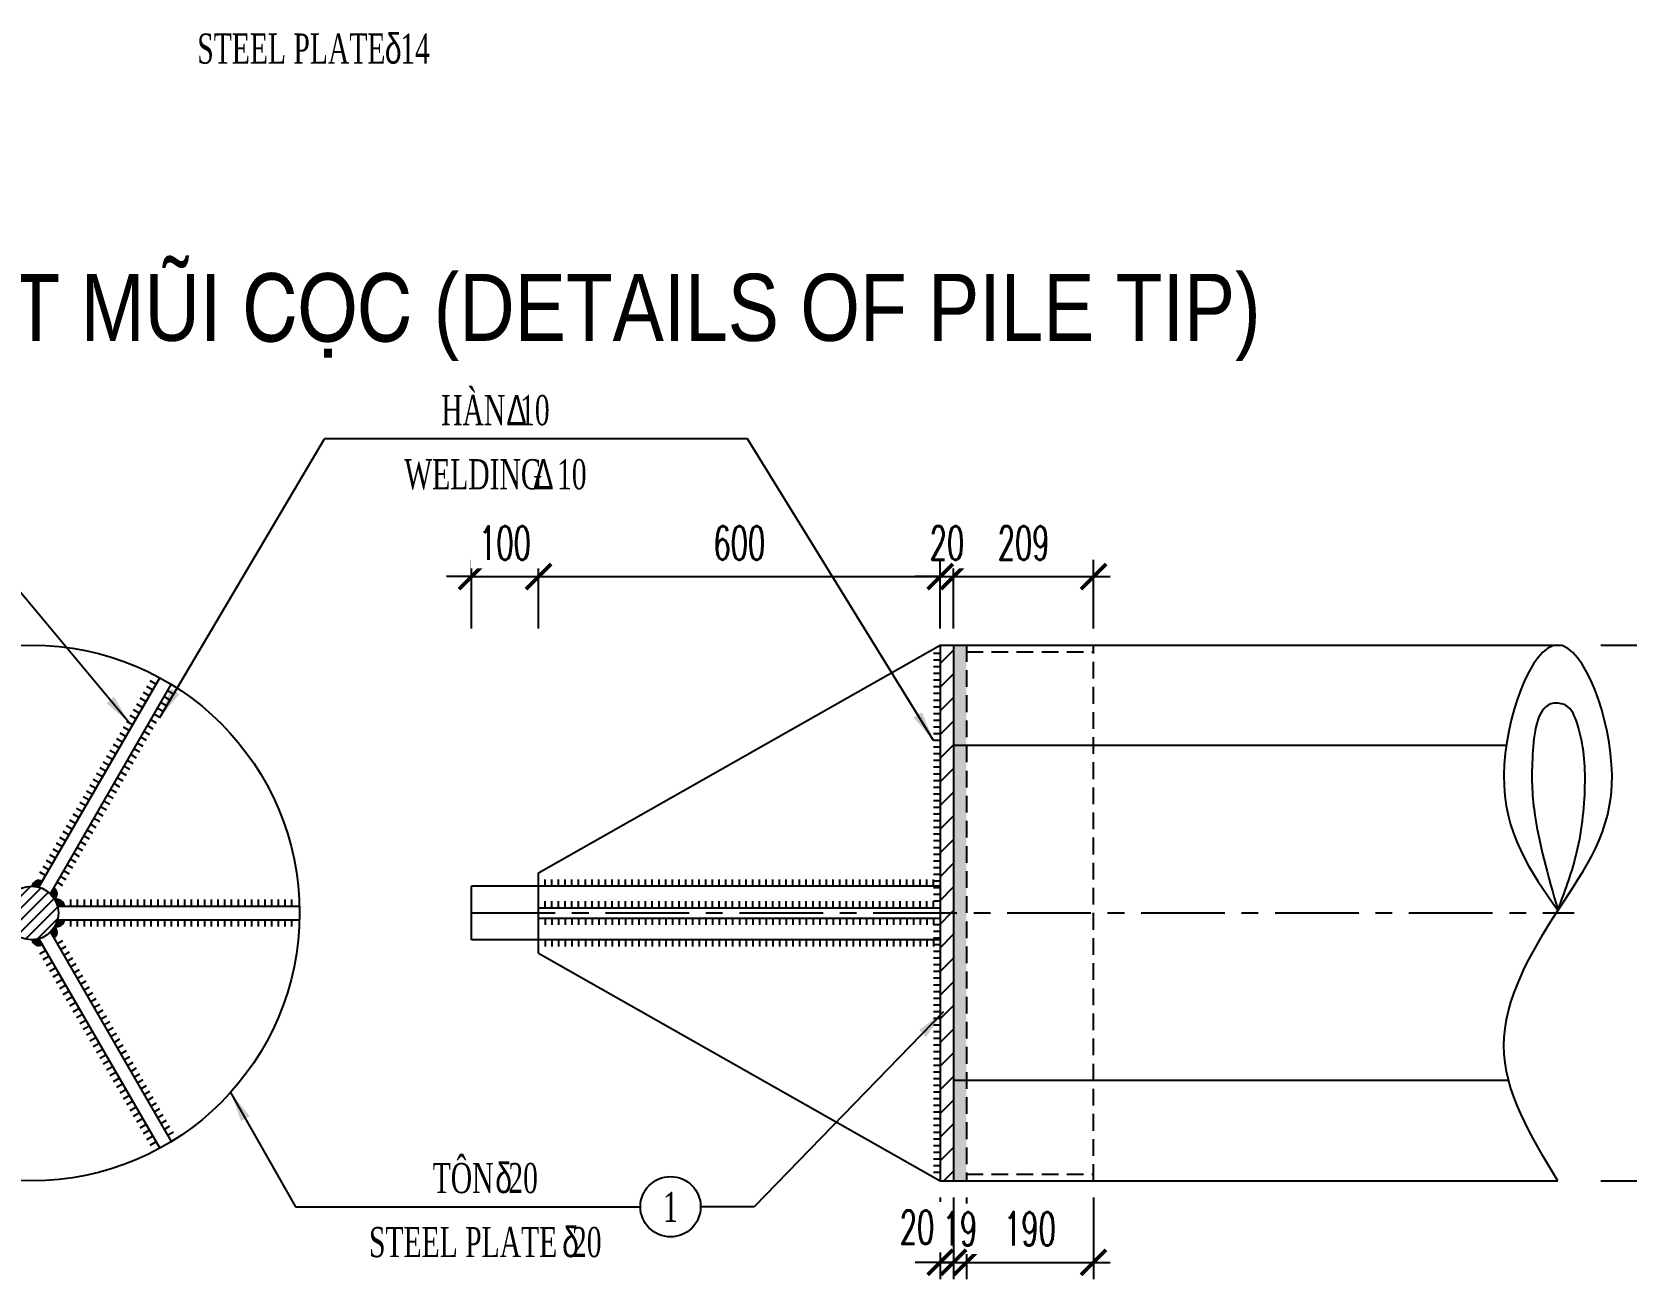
# Model space of a CAD drawing. Extents: x -687 to 808890, y -259 to 107959.
# Drawn here: x 798698 to 801079, y 101836 to 103698 of the extents above; entities that cross this region are included whole.
import ezdxf
from ezdxf.enums import TextEntityAlignment as Align

# ---------------------------------------------------------------- set-up
doc = ezdxf.new("R2010")
doc.units = 0
doc.header["$MEASUREMENT"] = 0
doc.header["$PDMODE"] = 3
doc.linetypes.add('CENTER', pattern=[2, 1.25, -0.25, 0.25, -0.25])
doc.linetypes.add('HIDDEN', pattern=[0.375, 0.25, -0.125])
doc.layers.get('0').update_dxf_attribs({"color": 3, "linetype": 'CONTINUOUS'})
doc.layers.get('DEFPOINTS').update_dxf_attribs({"linetype": 'CONTINUOUS'})
for name, color, linetype in [('Han', 7, 'CONTINUOUS'), ('Hatch', 5, 'CONTINUOUS'), ('Hidden', 4, 'HIDDEN'), ('Kich thuoc', 4, 'CONTINUOUS'), ('Net vang', 2, 'CONTINUOUS'), ('Text', 3, 'CONTINUOUS'), ('Thep dai', 6, 'CONTINUOUS'), ('Tim', 8, 'CENTER')]:
    doc.layers.add(name, color=color, linetype=linetype)
doc.styles.add('Kichthuoc', font='romans.shx', dxfattribs={"width": 0.6})
doc.styles.get("Standard").update_dxf_attribs({"font": 'vntimeh.shx', "width": 0.65})
doc.styles.add('SYMBOL', font='greeks.shx', dxfattribs={"width": 0.8})
doc.styles.add('Ten', font='Vharialn.ttf')
doc.dimstyles.new('Dim 250', dxfattribs={"dimscale": 250, "dimtxt": 0.2, "dimasz": 0.15, "dimexe": 0.1, "dimexo": 0.1, "dimgap": 0.1, "dimtad": 1, "dimdec": 0, "dimlfac": -1, "dimzin": 0, "dimdsep": 46, "dimtxsty": 'Kichthuoc', "dimblk": 'ARCHTICK', "dimcen": 0.1, "dimdle": 0.1, "dimclrd": 4, "dimclre": 4, "dimclrt": 3, "dimadec": 0, "dimazin": 0, "dimtfac": 1, "dimtdec": 0, "dimtix": 1, "dimtmove": 2, "dimatfit": 3, "dimfxl": 1, "dimtfill": 1, "dimtolj": 1, "dimtzin": 0, "dimarcsym": 0})
doc.dimstyles.new('Le 250', dxfattribs={"dimscale": 250, "dimtxt": 0.22, "dimasz": 0.18, "dimexe": 0.1, "dimexo": 0.2, "dimgap": 0.1, "dimtad": 1, "dimdec": 0, "dimzin": 0, "dimdsep": 46, "dimtxsty": 'Kichthuoc', "dimblk": 'ARCHTICK', "dimcen": 0, "dimdle": 0.1, "dimclrd": 2, "dimclre": 2, "dimclrt": 256, "dimadec": 0, "dimazin": 0, "dimtfac": 1, "dimtdec": 0, "dimtix": 1, "dimtmove": 2, "dimatfit": 3, "dimfxl": 1, "dimtolj": 1, "dimtzin": 0, "dimarcsym": 0})
pattern_1 = [(45, (31162.627, -1704.257), (-17.6776695, 17.6776695), [])]

# ---------------------------------------------------------------- blocks, each defined once
blk = doc.blocks.new('_ArchTick')
at = {"color": 0, "linetype": 'ByBlock', "const_width": 0.15}
blk.add_lwpolyline([(-0.5, -0.5), (0.5, 0.5)], dxfattribs=at)
blk = doc.blocks.new('*D233')
at = {"layer": 'DEFPOINTS', "color": 0}
for p in [(801015.8, 102782.2), (801015.8, 101982.2), (801228, 101982.2)]:
    blk.add_point(p, dxfattribs=at)
at = {"layer": 'Kich thuoc', "color": 4, "lineweight": -2}
for p, q in [((801228, 102807.2), (801228, 101957.2)), ((801040.8, 102782.2), (801253, 102782.2)), ((801040.8, 101982.2), (801253, 101982.2))]:
    blk.add_line(p, q, dxfattribs=at)
at = {"layer": 'Kich thuoc', "color": 4, "lineweight": -2, "xscale": 37.5, "yscale": 37.5, "zscale": 37.5}
for p, rotation in [((801228, 102782.2), 90), ((801228, 101982.2), 270)]:
    blk.add_blockref('_ArchTick', p, dxfattribs=dict(at, rotation=rotation))
at = {"layer": 'Kich thuoc', "color": 3, "insert": (801178, 102382.2), "char_height": 50, "attachment_point": 5, "rotation": 90, "style": 'Kichthuoc', "bg_fill": 3, "box_fill_scale": 1.25, "bg_fill_color": 9, "bg_fill_true_color": 13158600, "bg_fill_transparency": 4010800}
blk.add_mtext('\\A1;800', dxfattribs=at)
blk = doc.blocks.new('*D242')
at = {"layer": 'DEFPOINTS', "color": 0}
for p in [(800283.4, 102884.5), (800074.4, 102782.2), (800283.4, 102782.2)]:
    blk.add_point(p, dxfattribs=at)
at = {"layer": 'Kich thuoc', "color": 4, "lineweight": -2}
for p, q in [((800074.4, 102807.2), (800074.4, 102909.5)), ((800283.4, 102807.2), (800283.4, 102909.5)), ((800049.4, 102884.5), (800308.4, 102884.5))]:
    blk.add_line(p, q, dxfattribs=at)
at = {"layer": 'Kich thuoc', "color": 4, "lineweight": -2, "xscale": 37.5, "yscale": 37.5, "zscale": 37.5, "rotation": 180}
blk.add_blockref('_ArchTick', (800074.4, 102884.5), dxfattribs=at)
at = {"layer": 'Kich thuoc', "color": 4, "lineweight": -2, "xscale": 37.5, "yscale": 37.5, "zscale": 37.5}
blk.add_blockref('_ArchTick', (800283.4, 102884.5), dxfattribs=at)
at = {"layer": 'Kich thuoc', "color": 3, "insert": (800178.9, 102934.5), "char_height": 50, "attachment_point": 5, "style": 'Kichthuoc', "bg_fill": 3, "box_fill_scale": 1.25, "bg_fill_color": 9, "bg_fill_true_color": 13158600, "bg_fill_transparency": 0}
blk.add_mtext('\\A1;209', dxfattribs=at)
blk = doc.blocks.new('*D243')
at = {"layer": 'DEFPOINTS', "color": 0}
for p in [(800093.4, 101982.2), (800283.4, 101982.2), (800283.4, 101860.6)]:
    blk.add_point(p, dxfattribs=at)
at = {"layer": 'Kich thuoc', "color": 4, "lineweight": -2}
for p, q in [((800093.4, 101957.2), (800093.4, 101835.6)), ((800283.4, 101957.2), (800283.4, 101835.6)), ((800068.4, 101860.6), (800308.4, 101860.6))]:
    blk.add_line(p, q, dxfattribs=at)
at = {"layer": 'Kich thuoc', "color": 4, "lineweight": -2, "xscale": 37.5, "yscale": 37.5, "zscale": 37.5, "rotation": 180}
blk.add_blockref('_ArchTick', (800093.4, 101860.6), dxfattribs=at)
at = {"layer": 'Kich thuoc', "color": 4, "lineweight": -2, "xscale": 37.5, "yscale": 37.5, "zscale": 37.5}
blk.add_blockref('_ArchTick', (800283.4, 101860.6), dxfattribs=at)
at = {"layer": 'Kich thuoc', "color": 3, "insert": (800188.4, 101910.6), "char_height": 50, "attachment_point": 5, "style": 'Kichthuoc', "bg_fill": 3, "box_fill_scale": 1.25, "bg_fill_color": 9, "bg_fill_true_color": 13158600, "bg_fill_transparency": 4011832}
blk.add_mtext('\\A1;190', dxfattribs=at)
blk = doc.blocks.new('*D244')
at = {"layer": 'DEFPOINTS', "color": 0}
for p in [(800074.4, 101982.2), (800093.4, 101982.2), (800093.4, 101860.6)]:
    blk.add_point(p, dxfattribs=at)
at = {"layer": 'Kich thuoc', "color": 4, "lineweight": -2}
for p, q in [((800074.4, 101957.2), (800074.4, 101835.6)), ((800093.4, 101957.2), (800093.4, 101835.6)), ((800074.4, 101860.6), (800036.9, 101860.6)), ((800074.4, 101860.6), (800093.4, 101860.6)), ((800093.4, 101860.6), (800130.9, 101860.6))]:
    blk.add_line(p, q, dxfattribs=at)
at = {"layer": 'Kich thuoc', "color": 4, "lineweight": -2, "xscale": 37.5, "yscale": 37.5, "zscale": 37.5}
blk.add_blockref('_ArchTick', (800074.4, 101860.6), dxfattribs=at)
at = {"layer": 'Kich thuoc', "color": 4, "lineweight": -2, "xscale": 37.5, "yscale": 37.5, "zscale": 37.5, "rotation": 180}
blk.add_blockref('_ArchTick', (800093.4, 101860.6), dxfattribs=at)
at = {"layer": 'Kich thuoc', "color": 3, "insert": (800083.9, 101910.6), "char_height": 50, "attachment_point": 5, "style": 'Kichthuoc', "bg_fill": 3, "box_fill_scale": 1.25, "bg_fill_color": 9, "bg_fill_true_color": 13158600, "bg_fill_transparency": 4011832}
blk.add_mtext('\\A1;19', dxfattribs=at)
blk = doc.blocks.new('*D245')
at = {"layer": 'DEFPOINTS', "color": 0}
for p in [(800054.4, 101982.2), (800074.4, 101982.2), (800074.4, 101860.6)]:
    blk.add_point(p, dxfattribs=at)
at = {"layer": 'Kich thuoc', "color": 4, "lineweight": -2}
for p, q in [((800054.4, 101957.2), (800054.4, 101835.6)), ((800074.4, 101957.2), (800074.4, 101835.6)), ((800054.4, 101860.6), (800016.9, 101860.6)), ((800054.4, 101860.6), (800074.4, 101860.6)), ((800074.4, 101860.6), (800111.9, 101860.6))]:
    blk.add_line(p, q, dxfattribs=at)
at = {"layer": 'Kich thuoc', "color": 3, "insert": (800019.8, 101913.1), "char_height": 50, "attachment_point": 5, "style": 'Kichthuoc', "bg_fill": 3, "box_fill_scale": 1.25, "bg_fill_color": 9, "bg_fill_true_color": 13158600, "bg_fill_transparency": 11732736}
blk.add_mtext('\\A1;20', dxfattribs=at)
at = {"layer": 'Kich thuoc', "color": 4, "lineweight": -2, "xscale": 37.5, "yscale": 37.5, "zscale": 37.5}
blk.add_blockref('_ArchTick', (800054.4, 101860.6), dxfattribs=at)
at = {"layer": 'Kich thuoc', "color": 4, "lineweight": -2, "xscale": 37.5, "yscale": 37.5, "zscale": 37.5, "rotation": 180}
blk.add_blockref('_ArchTick', (800074.4, 101860.6), dxfattribs=at)
blk = doc.blocks.new('*D246')
at = {"layer": 'DEFPOINTS', "color": 0}
for p in [(800074.4, 102884.5), (800054.4, 102782.2), (800074.4, 102782.2)]:
    blk.add_point(p, dxfattribs=at)
at = {"layer": 'Kich thuoc', "color": 4, "lineweight": -2}
for p, q in [((800054.4, 102807.2), (800054.4, 102909.5)), ((800074.4, 102807.2), (800074.4, 102909.5)), ((800054.4, 102884.5), (800016.9, 102884.5)), ((800054.4, 102884.5), (800074.4, 102884.5)), ((800074.4, 102884.5), (800111.9, 102884.5))]:
    blk.add_line(p, q, dxfattribs=at)
at = {"layer": 'Kich thuoc', "color": 4, "lineweight": -2, "xscale": 37.5, "yscale": 37.5, "zscale": 37.5}
blk.add_blockref('_ArchTick', (800054.4, 102884.5), dxfattribs=at)
at = {"layer": 'Kich thuoc', "color": 4, "lineweight": -2, "xscale": 37.5, "yscale": 37.5, "zscale": 37.5, "rotation": 180}
blk.add_blockref('_ArchTick', (800074.4, 102884.5), dxfattribs=at)
at = {"layer": 'Kich thuoc', "color": 3, "insert": (800064.4, 102934.5), "char_height": 50, "attachment_point": 5, "style": 'Kichthuoc', "bg_fill": 3, "box_fill_scale": 1.25, "bg_fill_color": 9, "bg_fill_true_color": 13158600, "bg_fill_transparency": 11732736}
blk.add_mtext('\\A1;20', dxfattribs=at)
blk = doc.blocks.new('*D234')
at = {"layer": 'DEFPOINTS', "color": 0}
for p in [(800054.4, 102884.5), (799454.4, 102782.2), (800054.4, 102782.2)]:
    blk.add_point(p, dxfattribs=at)
at = {"layer": 'Kich thuoc', "color": 4, "lineweight": -2}
for p, q in [((799454.4, 102807.2), (799454.4, 102909.5)), ((800054.4, 102807.2), (800054.4, 102909.5)), ((799429.4, 102884.5), (800079.4, 102884.5))]:
    blk.add_line(p, q, dxfattribs=at)
at = {"layer": 'Kich thuoc', "color": 4, "lineweight": -2, "xscale": 37.5, "yscale": 37.5, "zscale": 37.5, "rotation": 180}
blk.add_blockref('_ArchTick', (799454.4, 102884.5), dxfattribs=at)
at = {"layer": 'Kich thuoc', "color": 4, "lineweight": -2, "xscale": 37.5, "yscale": 37.5, "zscale": 37.5}
blk.add_blockref('_ArchTick', (800054.4, 102884.5), dxfattribs=at)
at = {"layer": 'Kich thuoc', "color": 3, "insert": (799754.4, 102934.5), "char_height": 50, "attachment_point": 5, "style": 'Kichthuoc', "bg_fill": 3, "box_fill_scale": 1.25, "bg_fill_color": 9, "bg_fill_true_color": 13158600, "bg_fill_transparency": 7384144}
blk.add_mtext('\\A1;600', dxfattribs=at)
blk = doc.blocks.new('*D235')
at = {"layer": 'DEFPOINTS', "color": 0}
for p in [(799454.4, 102884.5), (799354.4, 102782.2), (799454.4, 102782.2)]:
    blk.add_point(p, dxfattribs=at)
at = {"layer": 'Kich thuoc', "color": 4, "lineweight": -2}
for p, q in [((799354.4, 102807.2), (799354.4, 102909.5)), ((799454.4, 102807.2), (799454.4, 102909.5)), ((799354.4, 102884.5), (799316.9, 102884.5)), ((799354.4, 102884.5), (799454.4, 102884.5)), ((799454.4, 102884.5), (799491.9, 102884.5))]:
    blk.add_line(p, q, dxfattribs=at)
at = {"layer": 'Kich thuoc', "color": 4, "lineweight": -2, "xscale": 37.5, "yscale": 37.5, "zscale": 37.5}
blk.add_blockref('_ArchTick', (799354.4, 102884.5), dxfattribs=at)
at = {"layer": 'Kich thuoc', "color": 4, "lineweight": -2, "xscale": 37.5, "yscale": 37.5, "zscale": 37.5, "rotation": 180}
blk.add_blockref('_ArchTick', (799454.4, 102884.5), dxfattribs=at)
at = {"layer": 'Kich thuoc', "color": 3, "insert": (799404.4, 102934.5), "char_height": 50, "attachment_point": 5, "style": 'Kichthuoc', "bg_fill": 3, "box_fill_scale": 1.25, "bg_fill_color": 9, "bg_fill_true_color": 13158600, "bg_fill_transparency": 4010800}
blk.add_mtext('\\A1;100', dxfattribs=at)

msp = doc.modelspace()

# ---------------------------------------------------------------- hatches: boundary and pattern name
at = {"layer": 'Han'}
for points in [[(798713.2, 102429.4, 0.529798), (798698.3, 102422.2, -0.062746), (798708.2, 102420.7)], [(798730.5, 102419.4, -0.529798), (798731.7, 102402.9, 0.062746), (798725.5, 102410.7)], [(798746.2, 102392.2, 0.529798), (798732.5, 102401.5, -0.062746), (798736.2, 102392.2)], [(798730.5, 102345, 0.529798), (798731.7, 102361.5, -0.062746), (798725.5, 102353.6)], [(798746.2, 102372.2, -0.529798), (798732.5, 102362.9, 0.062746), (798736.2, 102372.2)], [(798713.2, 102335, -0.529798), (798698.3, 102342.2, 0.062746), (798708.2, 102343.6)]]:
    msp.add_hatch(color=256, dxfattribs=at).paths.add_polyline_path(points)
at = {"layer": 'Hatch'}
h = msp.add_hatch(dxfattribs=at)
h.set_pattern_fill('ANSI31', color=256, scale=100, style=0)
h.set_pattern_definition([(45, (-6946.069, -4492.729), (-8.83883476, 8.83883476), [])])
h.paths.add_polyline_path([(798657.5, 102382.2, 1), (798737.5, 102382.2, 1)])

# ---------------------------------------------------------------- linework, layer by layer
for p, q in [((798708.2, 102420.7), (798888.7, 102733.5)), ((798725.5, 102410.7), (798906, 102723.5)), ((799454.4, 102322.2), (799454.4, 102442.2)), ((798736.2, 102392.2), (799097.3, 102392.2)), ((798725.5, 102353.6), (798906, 102040.9)), ((798736.2, 102372.2), (799097.3, 102372.2)), ((798708.2, 102343.6), (798888.7, 102030.9))]:
    msp.add_line(p, q)
msp.add_circle((798697.5, 102382.2), 400)
at = {"layer": 'Han'}
for p, q in [((800054.4, 102769.7), (800044.4, 102769.7)), ((800054.4, 102759.7), (800044.4, 102759.7)), ((800054.4, 102749.7), (800044.4, 102749.7)), ((800054.4, 102739.7), (800044.4, 102739.7)), ((798873.2, 102706.5), (798864.5, 102711.5)), ((798878.2, 102715.2), (798869.5, 102720.2)), ((798883.2, 102723.8), (798874.5, 102728.8)), ((798909.1, 102708.8), (798900.5, 102713.8)), ((800054.4, 102729.7), (800044.4, 102729.7)), ((800054.4, 102719.7), (800044.4, 102719.7)), ((800054.4, 102709.7), (800044.4, 102709.7)), ((798863.2, 102689.2), (798854.5, 102694.2)), ((798868.2, 102697.8), (798859.5, 102702.8)), ((798894.1, 102682.8), (798885.5, 102687.8)), ((798899.1, 102691.5), (798890.5, 102696.5)), ((798904.1, 102700.2), (798895.5, 102705.2)), ((800054.4, 102699.7), (800044.4, 102699.7)), ((800054.4, 102689.7), (800044.4, 102689.7)), ((798848.2, 102663.2), (798839.5, 102668.2)), ((798853.2, 102671.9), (798844.5, 102676.9)), ((798858.2, 102680.5), (798849.5, 102685.5)), ((798879.1, 102656.9), (798870.5, 102661.9)), ((798884.1, 102665.5), (798875.5, 102670.5)), ((798889.1, 102674.2), (798880.5, 102679.2)), ((800054.4, 102679.7), (800044.4, 102679.7)), ((800054.4, 102669.7), (800044.4, 102669.7)), ((798833.2, 102637.2), (798824.5, 102642.2)), ((798838.2, 102645.9), (798829.5, 102650.9)), ((798843.2, 102654.5), (798834.5, 102659.5)), ((798869.1, 102639.5), (798860.5, 102644.5)), ((798874.1, 102648.2), (798865.5, 102653.2)), ((800054.4, 102659.7), (800044.4, 102659.7)), ((800054.4, 102649.7), (800044.4, 102649.7)), ((800054.4, 102639.7), (800044.4, 102639.7)), ((798818.2, 102611.2), (798809.5, 102616.2)), ((798823.2, 102619.9), (798814.5, 102624.9)), ((798828.2, 102628.6), (798819.5, 102633.6)), ((798854.1, 102613.6), (798845.5, 102618.6)), ((798859.1, 102622.2), (798850.5, 102627.2)), ((798864.1, 102630.9), (798855.5, 102635.9)), ((800054.4, 102629.7), (800044.4, 102629.7)), ((800054.4, 102619.7), (800044.4, 102619.7)), ((798808.2, 102593.9), (798799.5, 102598.9)), ((798813.2, 102602.6), (798804.5, 102607.6)), ((798839.1, 102587.6), (798830.5, 102592.6)), ((798844.1, 102596.2), (798835.5, 102601.2)), ((798849.1, 102604.9), (798840.5, 102609.9)), ((800054.4, 102609.7), (800044.4, 102609.7)), ((800054.4, 102599.7), (800044.4, 102599.7)), ((798793.2, 102567.9), (798784.5, 102572.9)), ((798798.2, 102576.6), (798789.5, 102581.6)), ((798803.2, 102585.3), (798794.5, 102590.3)), ((798824.1, 102561.6), (798815.5, 102566.6)), ((798829.1, 102570.3), (798820.5, 102575.3)), ((798834.1, 102578.9), (798825.5, 102583.9)), ((800054.4, 102589.7), (800044.4, 102589.7)), ((800054.4, 102579.7), (800044.4, 102579.7)), ((800054.4, 102569.7), (800044.4, 102569.7)), ((798778.2, 102542), (798769.5, 102547)), ((798783.2, 102550.6), (798774.5, 102555.6)), ((798788.2, 102559.3), (798779.5, 102564.3)), ((798814.1, 102544.3), (798805.5, 102549.3)), ((798819.1, 102552.9), (798810.5, 102557.9)), ((800054.4, 102559.7), (800044.4, 102559.7)), ((800054.4, 102549.7), (800044.4, 102549.7)), ((798763.2, 102516), (798754.5, 102521)), ((798768.2, 102524.6), (798759.5, 102529.6)), ((798773.2, 102533.3), (798764.5, 102538.3)), ((798799.1, 102518.3), (798790.5, 102523.3)), ((798804.1, 102527), (798795.5, 102532)), ((798809.1, 102535.6), (798800.5, 102540.6)), ((800054.4, 102539.7), (800044.4, 102539.7)), ((800054.4, 102529.7), (800044.4, 102529.7)), ((800054.4, 102519.7), (800044.4, 102519.7)), ((798753.2, 102498.7), (798744.5, 102503.7)), ((798758.2, 102507.3), (798749.5, 102512.3)), ((798784.1, 102492.3), (798775.5, 102497.3)), ((798789.1, 102501), (798780.5, 102506)), ((798794.1, 102509.6), (798785.5, 102514.6)), ((800054.4, 102509.7), (800044.4, 102509.7)), ((800054.4, 102499.7), (800044.4, 102499.7)), ((798738.2, 102472.7), (798729.5, 102477.7)), ((798743.2, 102481.3), (798734.5, 102486.3)), ((798748.2, 102490), (798739.5, 102495)), ((798774.1, 102475), (798765.5, 102480)), ((798779.1, 102483.7), (798770.5, 102488.7)), ((800054.4, 102489.7), (800044.4, 102489.7)), ((800054.4, 102479.7), (800044.4, 102479.7)), ((798723.2, 102446.7), (798714.5, 102451.7)), ((798728.2, 102455.4), (798719.5, 102460.4)), ((798733.2, 102464), (798724.5, 102469)), ((798759.1, 102449), (798750.5, 102454)), ((798764.1, 102457.7), (798755.5, 102462.7)), ((798769.1, 102466.3), (798760.5, 102471.3)), ((800054.4, 102469.7), (800044.4, 102469.7)), ((800054.4, 102459.7), (800044.4, 102459.7)), ((800054.4, 102449.7), (800044.4, 102449.7)), ((798718.2, 102438), (798709.5, 102443)), ((798744.1, 102423), (798735.5, 102428)), ((798749.1, 102431.7), (798740.5, 102436.7)), ((798754.1, 102440.4), (798745.5, 102445.4)), ((799464.4, 102422.2), (799464.4, 102432.2)), ((799464.4, 102422.2), (799464.4, 102432.2)), ((799474.4, 102422.2), (799474.4, 102432.2)), ((799474.4, 102422.2), (799474.4, 102432.2)), ((799484.4, 102422.2), (799484.4, 102432.2)), ((799494.4, 102422.2), (799494.4, 102432.2)), ((799504.4, 102422.2), (799504.4, 102432.2)), ((799514.4, 102422.2), (799514.4, 102432.2)), ((799524.4, 102422.2), (799524.4, 102432.2)), ((799534.4, 102422.2), (799534.4, 102432.2)), ((799544.4, 102422.2), (799544.4, 102432.2)), ((799554.4, 102422.2), (799554.4, 102432.2)), ((799564.4, 102422.2), (799564.4, 102432.2)), ((799574.4, 102422.2), (799574.4, 102432.2)), ((799584.4, 102422.2), (799584.4, 102432.2)), ((799594.4, 102422.2), (799594.4, 102432.2)), ((799604.4, 102422.2), (799604.4, 102432.2)), ((799614.4, 102422.2), (799614.4, 102432.2)), ((799624.4, 102422.2), (799624.4, 102432.2)), ((799634.4, 102422.2), (799634.4, 102432.2)), ((799644.4, 102422.2), (799644.4, 102432.2)), ((799654.4, 102422.2), (799654.4, 102432.2)), ((799664.4, 102422.2), (799664.4, 102432.2)), ((799674.4, 102422.2), (799674.4, 102432.2)), ((799684.4, 102422.2), (799684.4, 102432.2)), ((799694.4, 102422.2), (799694.4, 102432.2)), ((799704.4, 102422.2), (799704.4, 102432.2)), ((799714.4, 102422.2), (799714.4, 102432.2)), ((799724.4, 102422.2), (799724.4, 102432.2)), ((799734.4, 102422.2), (799734.4, 102432.2)), ((799744.4, 102422.2), (799744.4, 102432.2)), ((799754.4, 102422.2), (799754.4, 102432.2)), ((799764.4, 102422.2), (799764.4, 102432.2)), ((799774.4, 102422.2), (799774.4, 102432.2)), ((799784.4, 102422.2), (799784.4, 102432.2)), ((799794.4, 102422.2), (799794.4, 102432.2)), ((799804.4, 102422.2), (799804.4, 102432.2)), ((799814.4, 102422.2), (799814.4, 102432.2)), ((799824.4, 102422.2), (799824.4, 102432.2)), ((799834.4, 102422.2), (799834.4, 102432.2)), ((799844.4, 102422.2), (799844.4, 102432.2)), ((799854.4, 102422.2), (799854.4, 102432.2)), ((799864.4, 102422.2), (799864.4, 102432.2)), ((799874.4, 102422.2), (799874.4, 102432.2)), ((799884.4, 102422.2), (799884.4, 102432.2)), ((799894.4, 102422.2), (799894.4, 102432.2)), ((799904.4, 102422.2), (799904.4, 102432.2)), ((799914.4, 102422.2), (799914.4, 102432.2)), ((799924.4, 102422.2), (799924.4, 102432.2)), ((799934.4, 102422.2), (799934.4, 102432.2)), ((799944.4, 102422.2), (799944.4, 102432.2)), ((799954.4, 102422.2), (799954.4, 102432.2)), ((799964.4, 102422.2), (799964.4, 102432.2)), ((799974.4, 102422.2), (799974.4, 102432.2)), ((799984.4, 102422.2), (799984.4, 102432.2)), ((799994.4, 102422.2), (799994.4, 102432.2)), ((800004.4, 102422.2), (800004.4, 102432.2)), ((800014.4, 102422.2), (800014.4, 102432.2)), ((800024.4, 102422.2), (800024.4, 102432.2)), ((800034.4, 102422.2), (800034.4, 102432.2)), ((800054.4, 102439.7), (800044.4, 102439.7)), ((800044.4, 102422.2), (800044.4, 102432.2)), ((800054.4, 102429.7), (800044.4, 102429.7)), ((798756.2, 102392.2), (798756.2, 102402.2)), ((798766.2, 102392.2), (798766.2, 102402.2)), ((798776.2, 102392.2), (798776.2, 102402.2)), ((798786.2, 102392.2), (798786.2, 102402.2)), ((798796.2, 102392.2), (798796.2, 102402.2)), ((798806.2, 102392.2), (798806.2, 102402.2)), ((798816.2, 102392.2), (798816.2, 102402.2)), ((798826.2, 102392.2), (798826.2, 102402.2)), ((798836.2, 102392.2), (798836.2, 102402.2)), ((798846.2, 102392.2), (798846.2, 102402.2)), ((798856.2, 102392.2), (798856.2, 102402.2)), ((798866.2, 102392.2), (798866.2, 102402.2)), ((798876.2, 102392.2), (798876.2, 102402.2)), ((798886.2, 102392.2), (798886.2, 102402.2)), ((798896.2, 102392.2), (798896.2, 102402.2)), ((798906.2, 102392.2), (798906.2, 102402.2)), ((798916.2, 102392.2), (798916.2, 102402.2)), ((798926.2, 102392.2), (798926.2, 102402.2)), ((798936.2, 102392.2), (798936.2, 102402.2)), ((798946.2, 102392.2), (798946.2, 102402.2)), ((798956.2, 102392.2), (798956.2, 102402.2)), ((798966.2, 102392.2), (798966.2, 102402.2)), ((798976.2, 102392.2), (798976.2, 102402.2)), ((798986.2, 102392.2), (798986.2, 102402.2)), ((798996.2, 102392.2), (798996.2, 102402.2)), ((799006.2, 102392.2), (799006.2, 102402.2)), ((799016.2, 102392.2), (799016.2, 102402.2)), ((799026.2, 102392.2), (799026.2, 102402.2)), ((799036.2, 102392.2), (799036.2, 102402.2)), ((799046.2, 102392.2), (799046.2, 102402.2)), ((799056.2, 102392.2), (799056.2, 102402.2)), ((799066.2, 102392.2), (799066.2, 102402.2)), ((799076.2, 102392.2), (799076.2, 102402.2)), ((799086.2, 102392.2), (799086.2, 102402.2)), ((800054.4, 102419.7), (800044.4, 102419.7)), ((800054.4, 102409.7), (800044.4, 102409.7)), ((799464.4, 102389.7), (799464.4, 102399.7)), ((799464.4, 102389.7), (799464.4, 102399.7)), ((799474.4, 102389.7), (799474.4, 102399.7)), ((799474.4, 102389.7), (799474.4, 102399.7)), ((799484.4, 102389.7), (799484.4, 102399.7)), ((799494.4, 102389.7), (799494.4, 102399.7)), ((799504.4, 102389.7), (799504.4, 102399.7)), ((799514.4, 102389.7), (799514.4, 102399.7)), ((799524.4, 102389.7), (799524.4, 102399.7)), ((799534.4, 102389.7), (799534.4, 102399.7)), ((799544.4, 102389.7), (799544.4, 102399.7)), ((799554.4, 102389.7), (799554.4, 102399.7)), ((799564.4, 102389.7), (799564.4, 102399.7)), ((799574.4, 102389.7), (799574.4, 102399.7)), ((799584.4, 102389.7), (799584.4, 102399.7)), ((799594.4, 102389.7), (799594.4, 102399.7)), ((799604.4, 102389.7), (799604.4, 102399.7)), ((799614.4, 102389.7), (799614.4, 102399.7)), ((799624.4, 102389.7), (799624.4, 102399.7)), ((799634.4, 102389.7), (799634.4, 102399.7)), ((799644.4, 102389.7), (799644.4, 102399.7)), ((799654.4, 102389.7), (799654.4, 102399.7)), ((799664.4, 102389.7), (799664.4, 102399.7)), ((799674.4, 102389.7), (799674.4, 102399.7)), ((799684.4, 102389.7), (799684.4, 102399.7)), ((799694.4, 102389.7), (799694.4, 102399.7)), ((799704.4, 102389.7), (799704.4, 102399.7)), ((799714.4, 102389.7), (799714.4, 102399.7)), ((799724.4, 102389.7), (799724.4, 102399.7)), ((799734.4, 102389.7), (799734.4, 102399.7)), ((799744.4, 102389.7), (799744.4, 102399.7)), ((799754.4, 102389.7), (799754.4, 102399.7)), ((799764.4, 102389.7), (799764.4, 102399.7)), ((799774.4, 102389.7), (799774.4, 102399.7)), ((799784.4, 102389.7), (799784.4, 102399.7)), ((799794.4, 102389.7), (799794.4, 102399.7)), ((799804.4, 102389.7), (799804.4, 102399.7)), ((799814.4, 102389.7), (799814.4, 102399.7)), ((799824.4, 102389.7), (799824.4, 102399.7)), ((799834.4, 102389.7), (799834.4, 102399.7)), ((799844.4, 102389.7), (799844.4, 102399.7)), ((799854.4, 102389.7), (799854.4, 102399.7)), ((799864.4, 102389.7), (799864.4, 102399.7)), ((799874.4, 102389.7), (799874.4, 102399.7)), ((799884.4, 102389.7), (799884.4, 102399.7)), ((799894.4, 102389.7), (799894.4, 102399.7)), ((799904.4, 102389.7), (799904.4, 102399.7)), ((799914.4, 102389.7), (799914.4, 102399.7)), ((799924.4, 102389.7), (799924.4, 102399.7)), ((799934.4, 102389.7), (799934.4, 102399.7)), ((799944.4, 102389.7), (799944.4, 102399.7)), ((799954.4, 102389.7), (799954.4, 102399.7)), ((799964.4, 102389.7), (799964.4, 102399.7)), ((799974.4, 102389.7), (799974.4, 102399.7)), ((799984.4, 102389.7), (799984.4, 102399.7)), ((799994.4, 102389.7), (799994.4, 102399.7)), ((800004.4, 102389.7), (800004.4, 102399.7)), ((800014.4, 102389.7), (800014.4, 102399.7)), ((800024.4, 102389.7), (800024.4, 102399.7)), ((800034.4, 102389.7), (800034.4, 102399.7)), ((800054.4, 102399.7), (800044.4, 102399.7)), ((800044.4, 102389.7), (800044.4, 102399.7)), ((798756.2, 102362.2), (798756.2, 102372.2)), ((798766.2, 102362.2), (798766.2, 102372.2)), ((798776.2, 102362.2), (798776.2, 102372.2)), ((798786.2, 102362.2), (798786.2, 102372.2)), ((798796.2, 102362.2), (798796.2, 102372.2)), ((798806.2, 102362.2), (798806.2, 102372.2)), ((798816.2, 102362.2), (798816.2, 102372.2)), ((798826.2, 102362.2), (798826.2, 102372.2)), ((798836.2, 102362.2), (798836.2, 102372.2)), ((798846.2, 102362.2), (798846.2, 102372.2)), ((798856.2, 102362.2), (798856.2, 102372.2)), ((798866.2, 102362.2), (798866.2, 102372.2)), ((798876.2, 102362.2), (798876.2, 102372.2)), ((798886.2, 102362.2), (798886.2, 102372.2)), ((798896.2, 102362.2), (798896.2, 102372.2)), ((798906.2, 102362.2), (798906.2, 102372.2)), ((798916.2, 102362.2), (798916.2, 102372.2)), ((798926.2, 102362.2), (798926.2, 102372.2)), ((798936.2, 102362.2), (798936.2, 102372.2)), ((798946.2, 102362.2), (798946.2, 102372.2)), ((798956.2, 102362.2), (798956.2, 102372.2)), ((798966.2, 102362.2), (798966.2, 102372.2)), ((798976.2, 102362.2), (798976.2, 102372.2)), ((798986.2, 102362.2), (798986.2, 102372.2)), ((798996.2, 102362.2), (798996.2, 102372.2)), ((799006.2, 102362.2), (799006.2, 102372.2)), ((799016.2, 102362.2), (799016.2, 102372.2)), ((799026.2, 102362.2), (799026.2, 102372.2)), ((799036.2, 102362.2), (799036.2, 102372.2)), ((799046.2, 102362.2), (799046.2, 102372.2)), ((799056.2, 102362.2), (799056.2, 102372.2)), ((799066.2, 102362.2), (799066.2, 102372.2)), ((799076.2, 102362.2), (799076.2, 102372.2)), ((799086.2, 102362.2), (799086.2, 102372.2)), ((799464.4, 102374.7), (799464.4, 102364.7)), ((799464.4, 102374.7), (799464.4, 102364.7)), ((799474.4, 102374.7), (799474.4, 102364.7)), ((799474.4, 102374.7), (799474.4, 102364.7)), ((799484.4, 102374.7), (799484.4, 102364.7)), ((799494.4, 102374.7), (799494.4, 102364.7)), ((799504.4, 102374.7), (799504.4, 102364.7)), ((799514.4, 102374.7), (799514.4, 102364.7)), ((799524.4, 102374.7), (799524.4, 102364.7)), ((799534.4, 102374.7), (799534.4, 102364.7)), ((799544.4, 102374.7), (799544.4, 102364.7)), ((799554.4, 102374.7), (799554.4, 102364.7)), ((799564.4, 102374.7), (799564.4, 102364.7)), ((799574.4, 102374.7), (799574.4, 102364.7)), ((799584.4, 102374.7), (799584.4, 102364.7)), ((799594.4, 102374.7), (799594.4, 102364.7)), ((799604.4, 102374.7), (799604.4, 102364.7)), ((799614.4, 102374.7), (799614.4, 102364.7)), ((799624.4, 102374.7), (799624.4, 102364.7)), ((799634.4, 102374.7), (799634.4, 102364.7)), ((799644.4, 102374.7), (799644.4, 102364.7)), ((799654.4, 102374.7), (799654.4, 102364.7)), ((799664.4, 102374.7), (799664.4, 102364.7)), ((799674.4, 102374.7), (799674.4, 102364.7)), ((799684.4, 102374.7), (799684.4, 102364.7)), ((799694.4, 102374.7), (799694.4, 102364.7)), ((799704.4, 102374.7), (799704.4, 102364.7)), ((799714.4, 102374.7), (799714.4, 102364.7)), ((799724.4, 102374.7), (799724.4, 102364.7)), ((799734.4, 102374.7), (799734.4, 102364.7)), ((799744.4, 102374.7), (799744.4, 102364.7)), ((799754.4, 102374.7), (799754.4, 102364.7)), ((799764.4, 102374.7), (799764.4, 102364.7)), ((799774.4, 102374.7), (799774.4, 102364.7)), ((799784.4, 102374.7), (799784.4, 102364.7)), ((799794.4, 102374.7), (799794.4, 102364.7)), ((799804.4, 102374.7), (799804.4, 102364.7)), ((799814.4, 102374.7), (799814.4, 102364.7)), ((799824.4, 102374.7), (799824.4, 102364.7)), ((799834.4, 102374.7), (799834.4, 102364.7)), ((799844.4, 102374.7), (799844.4, 102364.7)), ((799854.4, 102374.7), (799854.4, 102364.7)), ((799864.4, 102374.7), (799864.4, 102364.7)), ((799874.4, 102374.7), (799874.4, 102364.7)), ((799884.4, 102374.7), (799884.4, 102364.7)), ((799894.4, 102374.7), (799894.4, 102364.7)), ((799904.4, 102374.7), (799904.4, 102364.7)), ((799914.4, 102374.7), (799914.4, 102364.7)), ((799924.4, 102374.7), (799924.4, 102364.7)), ((799934.4, 102374.7), (799934.4, 102364.7)), ((799944.4, 102374.7), (799944.4, 102364.7)), ((799954.4, 102374.7), (799954.4, 102364.7)), ((799964.4, 102374.7), (799964.4, 102364.7)), ((799974.4, 102374.7), (799974.4, 102364.7)), ((799984.4, 102374.7), (799984.4, 102364.7)), ((799994.4, 102374.7), (799994.4, 102364.7)), ((800004.4, 102374.7), (800004.4, 102364.7)), ((800014.4, 102374.7), (800014.4, 102364.7)), ((800024.4, 102374.7), (800024.4, 102364.7)), ((800034.4, 102374.7), (800034.4, 102364.7)), ((800044.4, 102374.7), (800044.4, 102364.7)), ((800054.4, 102364.7), (800044.4, 102364.7)), ((800054.4, 102354.7), (800044.4, 102354.7)), ((798735.5, 102336.3), (798744.1, 102341.3)), ((798740.5, 102327.6), (798749.1, 102332.6)), ((799464.4, 102342.2), (799464.4, 102332.2)), ((799464.4, 102342.2), (799464.4, 102332.2)), ((799474.4, 102342.2), (799474.4, 102332.2)), ((799474.4, 102342.2), (799474.4, 102332.2)), ((799484.4, 102342.2), (799484.4, 102332.2)), ((799494.4, 102342.2), (799494.4, 102332.2)), ((799504.4, 102342.2), (799504.4, 102332.2)), ((799514.4, 102342.2), (799514.4, 102332.2)), ((799524.4, 102342.2), (799524.4, 102332.2)), ((799534.4, 102342.2), (799534.4, 102332.2)), ((799544.4, 102342.2), (799544.4, 102332.2)), ((799554.4, 102342.2), (799554.4, 102332.2)), ((799564.4, 102342.2), (799564.4, 102332.2)), ((799574.4, 102342.2), (799574.4, 102332.2)), ((799584.4, 102342.2), (799584.4, 102332.2)), ((799594.4, 102342.2), (799594.4, 102332.2)), ((799604.4, 102342.2), (799604.4, 102332.2)), ((799614.4, 102342.2), (799614.4, 102332.2)), ((799624.4, 102342.2), (799624.4, 102332.2)), ((799634.4, 102342.2), (799634.4, 102332.2)), ((799644.4, 102342.2), (799644.4, 102332.2)), ((799654.4, 102342.2), (799654.4, 102332.2)), ((799664.4, 102342.2), (799664.4, 102332.2)), ((799674.4, 102342.2), (799674.4, 102332.2)), ((799684.4, 102342.2), (799684.4, 102332.2)), ((799694.4, 102342.2), (799694.4, 102332.2)), ((799704.4, 102342.2), (799704.4, 102332.2)), ((799714.4, 102342.2), (799714.4, 102332.2)), ((799724.4, 102342.2), (799724.4, 102332.2)), ((799734.4, 102342.2), (799734.4, 102332.2)), ((799744.4, 102342.2), (799744.4, 102332.2)), ((799754.4, 102342.2), (799754.4, 102332.2)), ((799764.4, 102342.2), (799764.4, 102332.2)), ((799774.4, 102342.2), (799774.4, 102332.2)), ((799784.4, 102342.2), (799784.4, 102332.2)), ((799794.4, 102342.2), (799794.4, 102332.2)), ((799804.4, 102342.2), (799804.4, 102332.2)), ((799814.4, 102342.2), (799814.4, 102332.2)), ((799824.4, 102342.2), (799824.4, 102332.2)), ((799834.4, 102342.2), (799834.4, 102332.2)), ((799844.4, 102342.2), (799844.4, 102332.2)), ((799854.4, 102342.2), (799854.4, 102332.2)), ((799864.4, 102342.2), (799864.4, 102332.2)), ((799874.4, 102342.2), (799874.4, 102332.2)), ((799884.4, 102342.2), (799884.4, 102332.2)), ((799894.4, 102342.2), (799894.4, 102332.2)), ((799904.4, 102342.2), (799904.4, 102332.2)), ((799914.4, 102342.2), (799914.4, 102332.2)), ((799924.4, 102342.2), (799924.4, 102332.2)), ((799934.4, 102342.2), (799934.4, 102332.2)), ((799944.4, 102342.2), (799944.4, 102332.2)), ((799954.4, 102342.2), (799954.4, 102332.2)), ((799964.4, 102342.2), (799964.4, 102332.2)), ((799974.4, 102342.2), (799974.4, 102332.2)), ((799984.4, 102342.2), (799984.4, 102332.2)), ((799994.4, 102342.2), (799994.4, 102332.2)), ((800004.4, 102342.2), (800004.4, 102332.2)), ((800014.4, 102342.2), (800014.4, 102332.2)), ((800024.4, 102342.2), (800024.4, 102332.2)), ((800034.4, 102342.2), (800034.4, 102332.2)), ((800054.4, 102344.7), (800044.4, 102344.7)), ((800044.4, 102342.2), (800044.4, 102332.2)), ((800054.4, 102334.7), (800044.4, 102334.7)), ((798709.5, 102321.3), (798718.2, 102326.3)), ((798714.5, 102312.6), (798723.2, 102317.6)), ((798719.5, 102304), (798728.2, 102309)), ((798745.5, 102319), (798754.1, 102324)), ((798750.5, 102310.3), (798759.1, 102315.3)), ((798755.5, 102301.7), (798764.1, 102306.7)), ((800054.4, 102324.7), (800044.4, 102324.7)), ((800054.4, 102314.7), (800044.4, 102314.7)), ((798724.5, 102295.3), (798733.2, 102300.3)), ((798729.5, 102286.7), (798738.2, 102291.7)), ((798734.5, 102278), (798743.2, 102283)), ((798760.5, 102293), (798769.1, 102298)), ((798765.5, 102284.3), (798774.1, 102289.3)), ((800054.4, 102304.7), (800044.4, 102304.7)), ((800054.4, 102294.7), (800044.4, 102294.7)), ((800054.4, 102284.7), (800044.4, 102284.7)), ((798739.5, 102269.3), (798748.2, 102274.3)), ((798744.5, 102260.7), (798753.2, 102265.7)), ((798770.5, 102275.7), (798779.1, 102280.7)), ((798775.5, 102267), (798784.1, 102272)), ((798780.5, 102258.4), (798789.1, 102263.4)), ((800054.4, 102274.7), (800044.4, 102274.7)), ((800054.4, 102264.7), (800044.4, 102264.7)), ((798749.5, 102252), (798758.2, 102257)), ((798754.5, 102243.4), (798763.2, 102248.4)), ((798759.5, 102234.7), (798768.2, 102239.7)), ((798785.5, 102249.7), (798794.1, 102254.7)), ((798790.5, 102241), (798799.1, 102246)), ((798795.5, 102232.4), (798804.1, 102237.4)), ((800054.4, 102254.7), (800044.4, 102254.7)), ((800054.4, 102244.7), (800044.4, 102244.7)), ((800054.4, 102234.7), (800044.4, 102234.7)), ((798764.5, 102226), (798773.2, 102231)), ((798769.5, 102217.4), (798778.2, 102222.4)), ((798774.5, 102208.7), (798783.2, 102213.7)), ((798800.5, 102223.7), (798809.1, 102228.7)), ((798805.5, 102215.1), (798814.1, 102220.1)), ((798810.5, 102206.4), (798819.1, 102211.4)), ((800054.4, 102224.7), (800044.4, 102224.7)), ((800054.4, 102214.7), (800044.4, 102214.7)), ((798779.5, 102200.1), (798788.2, 102205.1)), ((798784.5, 102191.4), (798793.2, 102196.4)), ((798789.5, 102182.7), (798798.2, 102187.7)), ((798815.5, 102197.7), (798824.1, 102202.7)), ((798820.5, 102189.1), (798829.1, 102194.1)), ((800054.4, 102204.7), (800044.4, 102204.7)), ((800054.4, 102194.7), (800044.4, 102194.7)), ((798794.5, 102174.1), (798803.2, 102179.1)), ((798799.5, 102165.4), (798808.2, 102170.4)), ((798825.5, 102180.4), (798834.1, 102185.4)), ((798830.5, 102171.8), (798839.1, 102176.8)), ((798835.5, 102163.1), (798844.1, 102168.1)), ((800054.4, 102184.7), (800044.4, 102184.7)), ((800054.4, 102174.7), (800044.4, 102174.7)), ((800054.4, 102164.7), (800044.4, 102164.7)), ((798804.5, 102156.8), (798813.2, 102161.8)), ((798809.5, 102148.1), (798818.2, 102153.1)), ((798814.5, 102139.4), (798823.2, 102144.4)), ((798840.5, 102154.4), (798849.1, 102159.4)), ((798845.5, 102145.8), (798854.1, 102150.8)), ((798850.5, 102137.1), (798859.1, 102142.1)), ((800054.4, 102154.7), (800044.4, 102154.7)), ((800054.4, 102144.7), (800044.4, 102144.7)), ((798819.5, 102130.8), (798828.2, 102135.8)), ((798824.5, 102122.1), (798833.2, 102127.1)), ((798829.5, 102113.5), (798838.2, 102118.5)), ((798855.5, 102128.5), (798864.1, 102133.5)), ((798860.5, 102119.8), (798869.1, 102124.8)), ((798865.5, 102111.1), (798874.1, 102116.1)), ((800054.4, 102134.7), (800044.4, 102134.7)), ((800054.4, 102124.7), (800044.4, 102124.7)), ((800054.4, 102114.7), (800044.4, 102114.7)), ((798834.5, 102104.8), (798843.2, 102109.8)), ((798839.5, 102096.1), (798848.2, 102101.1)), ((798844.5, 102087.5), (798853.2, 102092.5)), ((798870.5, 102102.5), (798879.1, 102107.5)), ((798875.5, 102093.8), (798884.1, 102098.8)), ((800054.4, 102104.7), (800044.4, 102104.7)), ((800054.4, 102094.7), (800044.4, 102094.7)), ((798849.5, 102078.8), (798858.2, 102083.8)), ((798854.5, 102070.2), (798863.2, 102075.2)), ((798880.5, 102085.2), (798889.1, 102090.2)), ((798885.5, 102076.5), (798894.1, 102081.5)), ((798890.5, 102067.8), (798899.1, 102072.8)), ((800054.4, 102084.7), (800044.4, 102084.7)), ((800054.4, 102074.7), (800044.4, 102074.7)), ((798859.5, 102061.5), (798868.2, 102066.5)), ((798864.5, 102052.8), (798873.2, 102057.8)), ((798869.5, 102044.2), (798878.2, 102049.2)), ((798895.5, 102059.2), (798904.1, 102064.2)), ((798900.5, 102050.5), (798909.1, 102055.5)), ((800054.4, 102064.7), (800044.4, 102064.7)), ((800054.4, 102054.7), (800044.4, 102054.7)), ((800054.4, 102044.7), (800044.4, 102044.7)), ((798874.5, 102035.5), (798883.2, 102040.5)), ((800054.4, 102034.7), (800044.4, 102034.7)), ((800054.4, 102024.7), (800044.4, 102024.7)), ((800054.4, 102014.7), (800044.4, 102014.7)), ((800054.4, 102004.7), (800044.4, 102004.7)), ((800054.4, 101994.7), (800044.4, 101994.7))]:
    msp.add_line(p, q, dxfattribs=at)
for centre, start, end in [((798708.2, 102420.7), 60, 171.6583), ((798725.5, 102410.7), 308.3417, 60), ((798736.2, 102392.2), 0, 111.6583), ((798725.5, 102353.6), 300, 51.6583), ((798736.2, 102372.2), 248.3417, 0), ((798708.2, 102343.6), 188.3417, 300)]:
    msp.add_arc(centre, 10, start, end, dxfattribs=at)
at = {"layer": 'Hatch', "color": 9}
for p, q in [((800899.7, 102632.2), (800074.4, 102632.2)), ((800903.3, 102132.2), (800074.4, 102132.2))]:
    msp.add_line(p, q, dxfattribs=at)
at = {"layer": 'Kich thuoc', "color": 2}
msp.add_line((799766.7, 103090.1), (799135.1, 103090.1), dxfattribs=at)
at = {"layer": 'Kich thuoc'}
for p, q in [((799454.4, 102374.7), (799454.4, 102389.7)), ((799454.4, 102389.7), (800054.4, 102389.7)), ((799454.4, 102374.7), (800054.4, 102374.7))]:
    msp.add_line(p, q, dxfattribs=at)
at = {"layer": 'Text'}
msp.add_circle((799651.6, 101943.7), 45, dxfattribs=at)
at = {"layer": 'Thep dai'}
for p, q in [((800054.4, 102422.2), (799354.4, 102422.2)), ((799354.4, 102342.2), (799354.4, 102422.2)), ((800054.4, 102342.2), (799354.4, 102342.2))]:
    msp.add_line(p, q, dxfattribs=at)
msp.add_circle((798697.5, 102382.2), 40, dxfattribs=at)
at = {"layer": 'Tim', "ltscale": 100}
msp.add_line((799354.4, 102382.2), (801001.2, 102382.2), dxfattribs=at)

# ---------------------------------------------------------------- texts
at = {"layer": 'Text', "width": 0.65}
for s, p in [('steel plate  14', (799118.5, 103650.3)), ('hµn  10', (799390.1, 103110.5)), ('welding  10', (799390.1, 103014.8)), ('t«n  20', (799375, 101964)), ('steel plate  20', (799375, 101868.4))]:
    msp.add_text(s, height=45, dxfattribs=at).set_placement(p, align=Align.CENTER)
at = {"layer": 'Text', "style": 'SYMBOL', "width": 0.75}
for s, p in [('d', (799224.9, 103650.3)), ('D', (799406.6, 103110.5)), ('D', (799446.6, 103014.8)), ('d', (799389.8, 101964)), ('d', (799489.8, 101868.4))]:
    msp.add_text(s, height=45, dxfattribs=at).set_placement(p)
at = {"layer": 'Text', "color": 3, "style": 'Ten'}
msp.add_text('Chi tiÕt mòi cäc (details of pile tip)', height=100, dxfattribs=at).set_placement((799397.7, 103236.4), align=Align.CENTER)
at = {"layer": 'Text', "width": 0.65}
msp.add_text('1', height=45, dxfattribs=at).set_placement((799651.6, 101943.7), align=Align.MIDDLE)

# ---------------------------------------------------------------- dimensions: what is measured, and where the dimension line sits
at = {"layer": 'Kich thuoc'}
dim = msp.add_linear_dim(base=(801228, 101982.2), p1=(801015.8, 102782.2), p2=(801015.8, 101982.2), angle=90, dimstyle='Dim 250', dxfattribs=at)
dim.commit()
dim.dimension.update_dxf_attribs({"geometry": '*D233', "text_midpoint": (801178, 102382.2)})

# ---------------------------------------------------------------- leaders
for points, override in [([(798889.1, 102674.2), (799135.1, 103090.1)], {"dimtad": 0}), ([(800044.4, 102639.7), (799766.7, 103090.1)], {"dimtad": 0}), ([(798843.8, 102665.7), (798629.1, 102922.5), (798069.5, 102922.5)], {"dimtad": 0}), ([(800059.4, 102234.6), (799776.4, 101943.7), (799696.6, 101943.7)], {"dimgap": 0.1, "dimtad": 0}), ([(798994.6, 102114.4), (799091.4, 101943.7), (799606.6, 101943.7)], {"dimgap": 0.1, "dimtad": 0})]:
    msp.add_leader(points, dimstyle='Le 250', override=override, dxfattribs=at)

# ---------------------------------------------------------------- next in the draw order: linework, layer by layer
at = {"layer": 'Net vang'}
for points, knots in [([(800976.9, 101982.2), (800936.5, 102048.8), (800855.8, 102182.1), (800976.5, 102394.4), (801098.3, 102555.3), (800976.6, 102893.2), (800855.7, 102557.2), (800936, 102443.8), (800976.9, 102386.2)], [0, 0, 0, 0, 217.550511, 435.101022, 652.651533, 862.881742, 1073.007423, 1290.557934, 1290.557934, 1290.557934, 1290.557934]), ([(800976.9, 102386.2), (800962.1, 102437.7), (800939, 102518.3), (800936.3, 102613.4), (800947.4, 102700.3), (800995.5, 102693.3), (801015, 102643.4), (801020.3, 102568.7), (801009, 102472.6), (800986.8, 102412.7), (800976.9, 102386.2)], [0, 0, 0, 0, 155.255889, 243.008911, 319.962243, 337.767249, 370.835349, 463.424431, 569.804282, 654.888435, 654.888435, 654.888435, 654.888435])]:
    msp.add_open_spline(points, degree=3, knots=knots, dxfattribs=at)

# ---------------------------------------------------------------- next in the draw order: dimensions: what is measured, and where the dimension line sits
at = {"layer": 'Kich thuoc'}
for base, p1, p2, picture, middle in [((800283.4, 102884.5), (800074.4, 102782.2), (800283.4, 102782.2), '*D242', (800178.9, 102934.5)), ((800283.4, 101860.6), (800093.4, 101982.2), (800283.4, 101982.2), '*D243', (800188.4, 101910.6))]:
    dim = msp.add_linear_dim(base=base, p1=p1, p2=p2, dimstyle='Dim 250', dxfattribs=at)
    dim.commit()
    dim.dimension.update_dxf_attribs({"geometry": picture, "text_midpoint": middle})

# ---------------------------------------------------------------- next in the draw order: linework, layer by layer
msp.add_line((800054.4, 102782.2), (800983.2, 102782.2))
at = {"layer": 'Hidden', "ltscale": 100}
for p, q in [((800283.4, 101982.2), (800283.4, 102782.2)), ((800093.4, 102772.2), (800283.4, 102772.2))]:
    msp.add_line(p, q, dxfattribs=at)

# ---------------------------------------------------------------- next in the draw order: dimensions: what is measured, and where the dimension line sits
at = {"layer": 'Kich thuoc'}
dim = msp.add_linear_dim(base=(800093.4, 101860.6), p1=(800074.4, 101982.2), p2=(800093.4, 101982.2), dimstyle='Dim 250', dxfattribs=at)
dim.commit()
dim.dimension.update_dxf_attribs({"geometry": '*D244', "text_midpoint": (800083.9, 101910.6)})

# ---------------------------------------------------------------- next in the draw order: dimensions: what is measured, and where the dimension line sits
dim = msp.add_linear_dim(base=(800074.4, 101860.6), p1=(800054.4, 101982.2), p2=(800074.4, 101982.2), dimstyle='Dim 250', dxfattribs=at)
dim.commit()
dim.dimension.update_dxf_attribs({"geometry": '*D245', "text_midpoint": (800019.8, 101913.1), "dimtype": 160})

# ---------------------------------------------------------------- next in the draw order: hatches: boundary and pattern name
at = {"layer": 'Hatch'}
h = msp.add_hatch(dxfattribs=at)
h.set_pattern_fill('ANSI31', color=256, scale=200, style=0)
h.set_pattern_definition(pattern_1)
h.paths.add_polyline_path([(800074.4, 102382.2), (800054.4, 102382.2), (800054.4, 101982.2), (800074.4, 101982.2)])
h = msp.add_hatch(color=7, dxfattribs=at)
h.paths.add_polyline_path([(800093.4, 102382.2), (800074.4, 102382.2), (800074.4, 102132.2), (800093.4, 102132.2)])
h.paths.add_polyline_path([(800093.4, 102132.2), (800074.4, 102132.2), (800074.4, 101982.2), (800093.4, 101982.2)])

# ---------------------------------------------------------------- next in the draw order: linework, layer by layer
for p, q in [((799454.4, 102322.2), (800054.4, 101982.2)), ((800054.4, 101982.2), (800976.9, 101982.2))]:
    msp.add_line(p, q)
at = {"layer": 'Hidden', "ltscale": 100}
for p, q in [((800093.4, 102782.2), (800093.4, 101982.2)), ((800093.4, 101992.2), (800283.4, 101992.2))]:
    msp.add_line(p, q, dxfattribs=at)

# ---------------------------------------------------------------- next in the draw order: dimensions: what is measured, and where the dimension line sits
at = {"layer": 'Kich thuoc'}
dim = msp.add_linear_dim(base=(800074.4, 102884.5), p1=(800054.4, 102782.2), p2=(800074.4, 102782.2), dimstyle='Dim 250', dxfattribs=at)
dim.commit()
dim.dimension.update_dxf_attribs({"geometry": '*D246', "text_midpoint": (800064.4, 102934.5)})

# ---------------------------------------------------------------- next in the draw order: linework, layer by layer
for p, q in [((799454.4, 102442.2), (800054.4, 102782.2)), ((800054.4, 102782.2), (800054.4, 101982.2)), ((800074.4, 102782.2), (800074.4, 101982.2))]:
    msp.add_line(p, q)

# ---------------------------------------------------------------- next in the draw order: dimensions: what is measured, and where the dimension line sits
dim = msp.add_linear_dim(base=(800054.4, 102884.5), p1=(799454.4, 102782.2), p2=(800054.4, 102782.2), dimstyle='Dim 250', dxfattribs=at)
dim.commit()
dim.dimension.update_dxf_attribs({"geometry": '*D234', "text_midpoint": (799754.4, 102934.5)})

# ---------------------------------------------------------------- next in the draw order: hatches: boundary and pattern name
at = {"layer": 'Hatch'}
h = msp.add_hatch(dxfattribs=at)
h.set_pattern_fill('ANSI31', color=256, scale=200, style=0)
h.set_pattern_definition(pattern_1)
h.paths.add_polyline_path([(800074.4, 102782.2), (800054.4, 102782.2), (800054.4, 102382.2), (800074.4, 102382.2)])
h = msp.add_hatch(color=7, dxfattribs=at)
h.paths.add_polyline_path([(800093.4, 102782.2), (800074.4, 102782.2), (800074.4, 102632.2), (800093.4, 102632.2)])
h.paths.add_polyline_path([(800093.4, 102632.2), (800074.4, 102632.2), (800074.4, 102382.2), (800093.4, 102382.2)])

# ---------------------------------------------------------------- next in the draw order: dimensions: what is measured, and where the dimension line sits
at = {"layer": 'Kich thuoc'}
dim = msp.add_linear_dim(base=(799454.4, 102884.5), p1=(799354.4, 102782.2), p2=(799454.4, 102782.2), dimstyle='Dim 250', dxfattribs=at)
dim.commit()
dim.dimension.update_dxf_attribs({"geometry": '*D235', "text_midpoint": (799404.4, 102934.5)})

doc.saveas('drawing.dxf')
